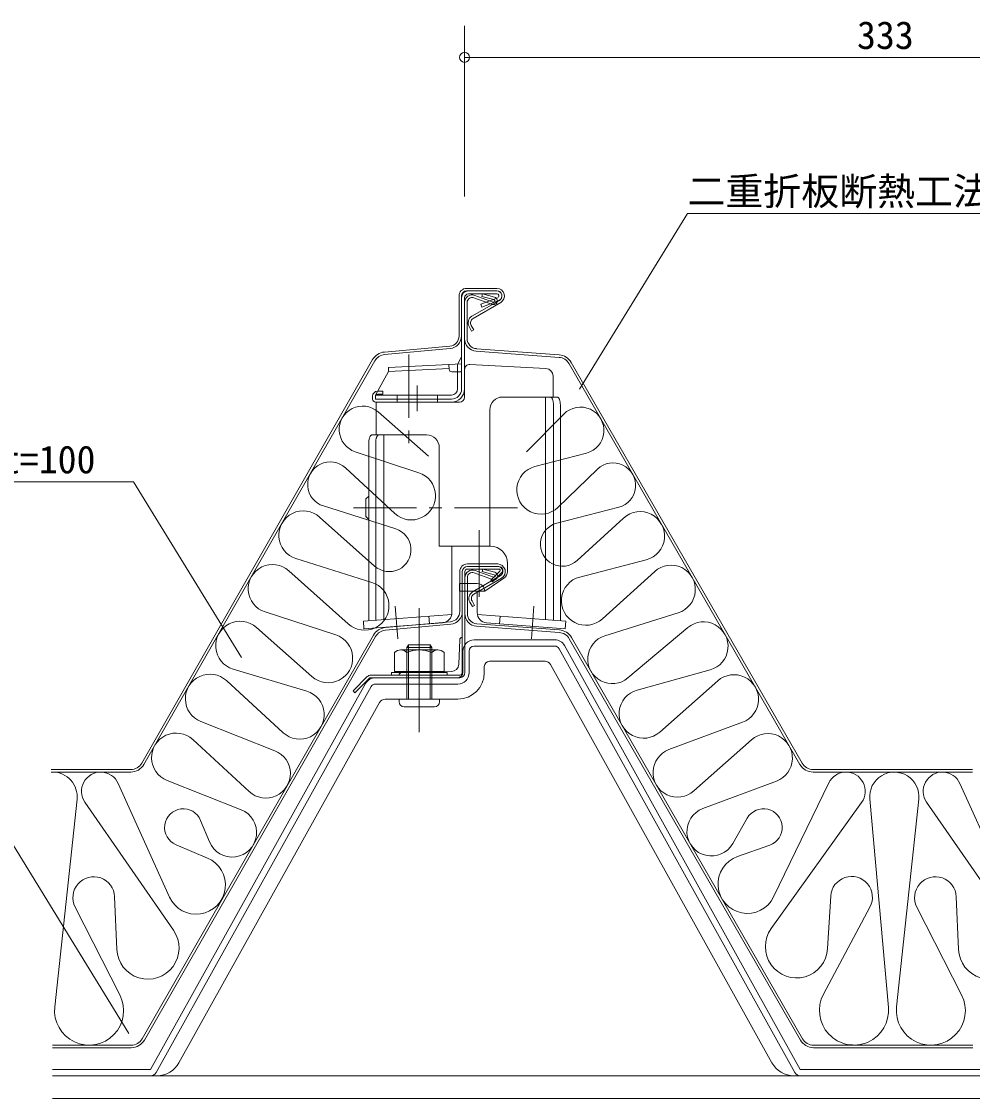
# Model space of a CAD drawing. Units: millimetres at full size, sheet at 1:5; details may follow other scales. Extents: x -3142 to 7368, y -2477 to 957.
# Drawn here: x -2683.6 to -2307.4, y -1779.7 to -1353.6 of the extents above; entities that cross this region are included whole.
import ezdxf
from ezdxf.enums import TextEntityAlignment as Align

# ---------------------------------------------------------------- set-up
doc = ezdxf.new("R2010")
doc.units = ezdxf.units.MM
doc.header["$LTSCALE"] = 5
doc.linetypes.add('CHAIN1', pattern=[8, 5, -1, 1, -1])
doc.layers.add('0-0_0', color=7, linetype='Continuous', lineweight=18)
doc.styles.add('ＭＳ ゴシック', font='')
doc.styles.get('ＭＳ ゴシック').set_extended_font_data('MS Gothic')

msp = doc.modelspace()

# ---------------------------------------------------------------- linework, layer by layer
at = {"layer": '0-0_0', "color": 4}
for p, q in [((-2508.286, -1355.244), (-2508.286, -1369.697)), ((-2508.286, -1367.744), (-2175.286, -1367.744)), ((-2508.286, -1369.697), (-2508.286, -1422.783)), ((-2462.793, -1499.092), (-2420.105, -1429.538)), ((-2180.105, -1429.538), (-2420.105, -1429.538)), ((-2546.176, -1520.178), (-2546.176, -1590.758)), ((-2543.288, -1517.178), (-2544.908, -1517.178)), ((-2543.457, -1520.178), (-2543.457, -1590.543)), ((-2540.288, -1590.294), (-2540.288, -1517.178)), ((-2513.288, -1561.178), (-2513.288, -1587.481)), ((-2548.315, -1590.926), (-2513.348, -1588.174)), ((-2522.395, -1588.886), (-2522.159, -1591.877)), ((-2548.315, -1590.926), (-2548.079, -1593.917)), ((-2548.079, -1593.917), (-2516.974, -1591.468)), ((-2700.703, -1656.938), (-2641.076, -1754.092))]:
    msp.add_line(p, q, dxfattribs=at)
at = {"layer": '0-0_0'}
for p, q in [((-2495.488, -1459.178), (-2507.488, -1459.178)), ((-2507.488, -1460.178), (-2495.488, -1460.178)), ((-2495.466, -1461.378), (-2506.788, -1461.378)), ((-2510.488, -1462.178), (-2510.488, -1478.026)), ((-2509.488, -1478.026), (-2509.488, -1462.178)), ((-2509.488, -1462.878), (-2509.488, -1498.978)), ((-2508.288, -1462.878), (-2508.288, -1498.978)), ((-2508.288, -1464.752), (-2508.288, -1479.041)), ((-2507.288, -1464.752), (-2507.288, -1479.041)), ((-2494.488, -1463.91), (-2505.4, -1470.21)), ((-2493.988, -1464.776), (-2504.9, -1471.076)), ((-2504.604, -1462.873), (-2497.301, -1465.531)), ((-2496.959, -1464.591), (-2504.262, -1461.933)), ((-2501.842, -1465.453), (-2495.12, -1462.873)), ((-2501.411, -1466.573), (-2501.842, -1465.453)), ((-2501.411, -1466.573), (-2494.69, -1463.993)), ((-2514.125, -1482.009), (-2539.993, -1484.361)), ((-2514.035, -1483.005), (-2539.902, -1485.357)), ((-2503.587, -1483.03), (-2470.852, -1485.485)), ((-2509.488, -1486.178), (-2510.961, -1489.125)), ((-2470.926, -1486.482), (-2503.662, -1484.027)), ((-2544.658, -1487.357), (-2636.016, -1647.074)), ((-2543.79, -1487.853), (-2635.148, -1647.571)), ((-2514.481, -1489.24), (-2538.448, -1490.496)), ((-2538.448, -1490.496), (-2538.364, -1492.094)), ((-2514.397, -1490.838), (-2538.364, -1492.094)), ((-2509.488, -1488.978), (-2514.481, -1489.24)), ((-2514.481, -1489.24), (-2514.376, -1491.231)), ((-2511.088, -1489.662), (-2511.088, -1492.178)), ((-2508.288, -1491.286), (-2508.288, -1502.178)), ((-2506.183, -1489.289), (-2476.131, -1490.864)), ((-2375.618, -1647.586), (-2466.968, -1488.973)), ((-2374.752, -1647.087), (-2466.101, -1488.474)), ((-2543.488, -1501.378), (-2538.364, -1492.094)), ((-2509.488, -1492.178), (-2513.378, -1492.178)), ((-2511.088, -1492.178), (-2511.088, -1498.978)), ((-2473.288, -1493.86), (-2473.288, -1502.178)), ((-2540.688, -1499.878), (-2542.66, -1499.878)), ((-2544.688, -1501.878), (-2544.688, -1502.978)), ((-2513.488, -1502.978), (-2543.488, -1502.978)), ((-2513.488, -1504.178), (-2543.488, -1504.178)), ((-2510.288, -1504.178), (-2543.288, -1504.178)), ((-2543.288, -1504.178), (-2543.288, -1517.178)), ((-2534.988, -1501.378), (-2534.988, -1502.978)), ((-2534.988, -1502.978), (-2534.988, -1504.178)), ((-2518.988, -1501.378), (-2518.988, -1502.978)), ((-2518.988, -1502.978), (-2518.988, -1504.178)), ((-2493.288, -1502.178), (-2473.288, -1502.178)), ((-2498.288, -1507.178), (-2498.288, -1561.178)), ((-2543.288, -1517.178), (-2523.288, -1517.178)), ((-2518.288, -1522.178), (-2518.288, -1561.178)), ((-2518.288, -1561.178), (-2498.288, -1561.178)), ((-2495.186, -1568.239), (-2507.186, -1568.239)), ((-2510.186, -1571.239), (-2510.186, -1587.086)), ((-2509.186, -1587.086), (-2509.186, -1571.239)), ((-2509.186, -1571.239), (-2509.186, -1611.239)), ((-2508.186, -1571.239), (-2508.186, -1611.239)), ((-2507.186, -1569.239), (-2495.186, -1569.239)), ((-2507.186, -1570.239), (-2494.686, -1570.239)), ((-2504.502, -1571.733), (-2497.199, -1574.391)), ((-2496.857, -1573.452), (-2504.16, -1570.794)), ((-2493.625, -1571.8), (-2497.187, -1575.361)), ((-2508.186, -1573.613), (-2508.186, -1587.902)), ((-2507.186, -1573.613), (-2507.186, -1587.902)), ((-2494.186, -1572.971), (-2505.098, -1579.271)), ((-2493.686, -1573.837), (-2504.598, -1580.137)), ((-2513.823, -1591.07), (-2539.691, -1593.421)), ((-2513.733, -1592.066), (-2539.6, -1594.417)), ((-2470.825, -1595.343), (-2503.56, -1592.888)), ((-2503.485, -1591.89), (-2470.75, -1594.346)), ((-2544.355, -1596.415), (-2635.816, -1756.137)), ((-2543.487, -1596.912), (-2634.948, -1756.634)), ((-2375.416, -1756.646), (-2466.865, -1597.834)), ((-2374.55, -1756.147), (-2465.999, -1597.335)), ((-2533.547, -1602.239), (-2518.824, -1602.239)), ((-2530.486, -1600.239), (-2531.186, -1601.239)), ((-2531.186, -1601.239), (-2531.186, -1621.739)), ((-2521.186, -1601.239), (-2531.186, -1601.239)), ((-2530.486, -1600.239), (-2530.486, -1621.739)), ((-2521.886, -1600.239), (-2530.486, -1600.239)), ((-2521.886, -1600.239), (-2521.886, -1621.739)), ((-2521.886, -1600.239), (-2521.186, -1601.239)), ((-2521.186, -1601.239), (-2521.186, -1621.739)), ((-2510.223, -1598.238), (-2510.581, -1607.911)), ((-2472.633, -1598.239), (-2504.486, -1598.239)), ((-2472.633, -1600.739), (-2504.486, -1600.739)), ((-2470.885, -1601.767), (-2377.671, -1769.454)), ((-2468.7, -1600.553), (-2375.486, -1768.239)), ((-2536.001, -1603.239), (-2536.001, -1610.739)), ((-2531.093, -1603.239), (-2531.093, -1610.739)), ((-2521.278, -1603.239), (-2521.278, -1610.739)), ((-2516.371, -1603.239), (-2516.371, -1610.739)), ((-2508.986, -1602.739), (-2508.986, -1611.239)), ((-2506.486, -1602.739), (-2506.486, -1611.239)), ((-2536.001, -1610.739), (-2516.371, -1610.739)), ((-2513.515, -1610.799), (-2533.186, -1611.218)), ((-2500.486, -1608.739), (-2500.486, -1611.239)), ((-2476.456, -1606.739), (-2498.486, -1606.739)), ((-2474.271, -1608.024), (-2386.679, -1765.598)), ((-2546.771, -1612.825), (-2552.428, -1618.482)), ((-2546.064, -1613.532), (-2551.721, -1619.189)), ((-2545.357, -1612.239), (-2510.186, -1612.239)), ((-2545.357, -1613.239), (-2510.186, -1613.239)), ((-2510.986, -1613.239), (-2543.541, -1613.239)), ((-2537.186, -1611.239), (-2537.186, -1612.239)), ((-2537.186, -1612.239), (-2515.186, -1612.239)), ((-2547.472, -1615.55), (-2632.486, -1768.239)), ((-2545.288, -1616.766), (-2630.301, -1769.455)), ((-2552.428, -1618.482), (-2551.721, -1619.189)), ((-2510.986, -1615.739), (-2543.541, -1615.739)), ((-2541.904, -1623.023), (-2621.29, -1765.604)), ((-2510.986, -1621.739), (-2539.72, -1621.739)), ((-2534.186, -1621.739), (-2534.186, -1622.739)), ((-2518.186, -1621.739), (-2518.186, -1622.739)), ((-2520.186, -1624.739), (-2532.186, -1624.739)), ((-2640.356, -1649.592), (-2671.888, -1649.592)), ((-2640.356, -1650.592), (-2671.888, -1650.592)), ((-2370.419, -1649.592), (-2307.356, -1649.592)), ((-2307.356, -1650.592), (-2370.419, -1650.592)), ((-2640.155, -1758.652), (-2671.286, -1758.652)), ((-2640.155, -1759.652), (-2671.286, -1759.652)), ((-2370.217, -1758.652), (-2307.155, -1758.652)), ((-2307.155, -1759.652), (-2370.217, -1759.652)), ((-2632.486, -1768.239), (-2671.286, -1768.239)), ((-2299.486, -1768.239), (-2375.486, -1768.239)), ((-2671.286, -1770.739), (-2192.02, -1770.739)), ((-2671.286, -1779.739), (-2192.02, -1779.739))]:
    msp.add_line(p, q, dxfattribs=at)
at = {"layer": '0-0_0', "color": 2}
for p, q in [((-2495.466, -1460.178), (-2506.788, -1460.178)), ((-2542.66, -1499.878), (-2542.688, -1499.878))]:
    msp.add_line(p, q, dxfattribs=at)
at = {"layer": '0-0_0', "linetype": 'CHAIN1'}
for p, q in [((-2530.288, -1485.378), (-2530.288, -1523.878)), ((-2526.988, -1497.54), (-2526.988, -1507.74)), ((-2487.288, -1545.978), (-2552.288, -1545.978)), ((-2535.747, -1584.921), (-2534.727, -1597.881)), ((-2480.828, -1584.921), (-2481.848, -1597.881))]:
    msp.add_line(p, q, dxfattribs=at)
at = {"layer": '0-0_0', "color": 3}
for p, q in [((-2476.288, -1502.178), (-2476.288, -1590.294)), ((-2473.288, -1502.178), (-2471.667, -1502.178)), ((-2473.118, -1505.178), (-2473.118, -1590.543)), ((-2470.399, -1505.178), (-2470.399, -1590.758)), ((-2502.489, -1554.902), (-2502.489, -1581.232)), ((-2498.288, -1561.178), (-2498.088, -1561.178)), ((-2491.288, -1567.978), (-2491.288, -1571.186)), ((-2510.288, -1575.978), (-2510.288, -1578.978)), ((-2503.288, -1575.978), (-2510.288, -1575.978)), ((-2503.288, -1578.978), (-2503.288, -1587.481)), ((-2468.261, -1590.926), (-2503.227, -1588.174)), ((-2494.18, -1588.886), (-2494.416, -1591.877))]:
    msp.add_line(p, q, dxfattribs=at)
at = {"layer": '0-0_0', "color": 9}
for p, q in [((-2542.531, -1508.062), (-2522.599, -1525.543)), ((-2469.003, -1508.907), (-2483.783, -1523.846)), ((-2551.541, -1523.814), (-2526.368, -1532.133)), ((-2460.092, -1524.379), (-2480.431, -1529.666)), ((-2555.393, -1530.221), (-2535.889, -1548.273)), ((-2455.741, -1530.724), (-2471.35, -1545.834)), ((-2535.52, -1554.345), (-2564.151, -1545.286)), ((-2447.31, -1545.787), (-2471.791, -1552.072)), ((-2565.638, -1549.647), (-2543.903, -1569.062)), ((-2463.798, -1566.858), (-2445.375, -1550.041)), ((-2574.98, -1566.102), (-2544.975, -1575.504)), ((-2436.414, -1566.556), (-2462.724, -1573.398)), ((-2577.829, -1570.889), (-2554.35, -1591.968)), ((-2507.186, -1569.239), (-2494.686, -1569.239)), ((-2433.077, -1571.206), (-2453.775, -1589.963)), ((-2587.236, -1587.213), (-2559.245, -1596.303)), ((-2526.186, -1585.718), (-2526.186, -1634.793)), ((-2452.785, -1596.643), (-2423.728, -1587.53)), ((-2568.663, -1612.782), (-2590.665, -1593.312)), ((-2443.647, -1613.313), (-2419.956, -1593.399)), ((-2599.863, -1609.83), (-2570.743, -1618.574)), ((-2411.143, -1610.135), (-2440.04, -1618.145)), ((-2602.472, -1614.396), (-2580.095, -1634.991)), ((-2408.129, -1614.486), (-2431.027, -1634.746)), ((-2583.317, -1642.17), (-2612.621, -1630.564)), ((-2398.307, -1630.852), (-2427.42, -1641.701)), ((-2615.839, -1637.713), (-2593.451, -1658.316)), ((-2394.712, -1637.783), (-2417.611, -1658.044)), ((-2645.322, -1655.065), (-2625.025, -1700.029)), ((-2625.988, -1653.882), (-2596.673, -1665.494)), ((-2384.889, -1654.149), (-2414.004, -1664.999)), ((-2364.216, -1654.881), (-2386.028, -1699.954)), ((-2312.322, -1655.065), (-2292.025, -1700.029)), ((-2661.611, -1661.358), (-2670.411, -1743.533)), ((-2347.978, -1661.186), (-2340.616, -1743.72)), ((-2328.611, -1661.358), (-2337.411, -1743.533)), ((-2658.5, -1662.517), (-2623.432, -1713.204)), ((-2351.197, -1662.621), (-2386.984, -1712.535)), ((-2325.5, -1662.517), (-2290.432, -1713.204)), ((-2612.699, -1669.693), (-2609.21, -1678.189)), ((-2402.203, -1678.893), (-2396.451, -1668.831)), ((-2609.968, -1684.598), (-2622.435, -1679.334)), ((-2387.554, -1679.496), (-2400.301, -1683.991)), ((-2646.746, -1699.932), (-2645.882, -1720.728)), ((-2363.438, -1699.665), (-2364.664, -1720.443)), ((-2313.746, -1699.932), (-2312.882, -1720.728)), ((-2644.651, -1738.784), (-2662.364, -1704.027)), ((-2347.898, -1704.041), (-2366.281, -1738.502)), ((-2311.651, -1738.784), (-2329.364, -1704.027)), ((-2632.486, -1770.739), (-2671.286, -1770.739)), ((-2297.027, -1770.739), (-2377.939, -1770.739))]:
    msp.add_line(p, q, dxfattribs=at)
at = {"layer": '0-0_0', "color": 5}
for p, q in [((-2546.176, -1541.367), (-2547.288, -1542.478)), ((-2547.288, -1542.478), (-2547.288, -1549.478)), ((-2546.176, -1541.728), (-2546.538, -1541.728)), ((-2546.176, -1550.59), (-2547.288, -1549.478)), ((-2546.176, -1550.228), (-2546.538, -1550.228))]:
    msp.add_line(p, q, dxfattribs=at)
at = {"layer": '0-0_0'}
for points in [[(-2496.399, -1462.672), (-2501.229, -1461.378), (-2501.488, -1462.344), (-2496.658, -1463.638)], [(-2505.632, -1473.809), (-2504.632, -1475.541), (-2505.498, -1476.041), (-2506.498, -1474.309)], [(-2540.688, -1499.878), (-2540.688, -1501.078), (-2542.688, -1501.078)], [(-2513.488, -1501.378), (-2543.488, -1501.378), (-2543.488, -1502.978)], [(-2496.297, -1571.533), (-2501.127, -1570.239), (-2501.386, -1571.205), (-2496.556, -1572.499)], [(-2494.332, -1571.092), (-2497.894, -1574.654), (-2497.187, -1575.361)], [(-2505.33, -1582.869), (-2504.33, -1584.601), (-2505.196, -1585.101), (-2506.196, -1583.369)], [(-2537.186, -1611.239), (-2515.186, -1611.239), (-2515.186, -1612.239)]]:
    msp.add_lwpolyline(points, dxfattribs=at)
at = {"layer": '0-0_0', "color": 3}
for points in [[(-2474.386, -1502.178), (-2474.262, -1502.193), (-2474.138, -1502.236), (-2474.018, -1502.308), (-2473.901, -1502.407), (-2473.788, -1502.533), (-2473.681, -1502.684), (-2473.581, -1502.859), (-2473.489, -1503.057), (-2473.406, -1503.275), (-2473.332, -1503.512), (-2473.268, -1503.764), (-2473.214, -1504.03), (-2473.173, -1504.308), (-2473.142, -1504.593), (-2473.124, -1504.884), (-2473.118, -1505.178)], [(-2471.667, -1502.178), (-2471.543, -1502.193), (-2471.42, -1502.236), (-2471.299, -1502.308), (-2471.182, -1502.407), (-2471.069, -1502.533), (-2470.962, -1502.684), (-2470.863, -1502.859), (-2470.77, -1503.057), (-2470.687, -1503.275), (-2470.613, -1503.512), (-2470.549, -1503.764), (-2470.496, -1504.03), (-2470.454, -1504.308), (-2470.423, -1504.593), (-2470.405, -1504.884), (-2470.399, -1505.178)], [(-2492.693, -1573.835), (-2500.288, -1578.978), (-2510.288, -1578.978)], [(-2468.261, -1590.926), (-2468.496, -1593.917), (-2499.601, -1591.468)]]:
    msp.add_lwpolyline(points, dxfattribs=at)
at = {"layer": '0-0_0', "color": 4}
for points in [[(-2546.176, -1520.178), (-2546.17, -1519.884), (-2546.152, -1519.593), (-2546.122, -1519.308), (-2546.08, -1519.03), (-2546.026, -1518.764), (-2545.962, -1518.512), (-2545.888, -1518.275), (-2545.805, -1518.057), (-2545.713, -1517.859), (-2545.613, -1517.684), (-2545.506, -1517.533), (-2545.394, -1517.407), (-2545.276, -1517.308), (-2545.156, -1517.236), (-2545.033, -1517.193), (-2544.908, -1517.178)], [(-2543.457, -1520.178), (-2543.451, -1519.884), (-2543.433, -1519.593), (-2543.403, -1519.308), (-2543.361, -1519.03), (-2543.307, -1518.764), (-2543.244, -1518.512), (-2543.169, -1518.275), (-2543.086, -1518.057), (-2542.994, -1517.859), (-2542.894, -1517.684), (-2542.787, -1517.533), (-2542.675, -1517.407), (-2542.557, -1517.308), (-2542.437, -1517.236), (-2542.314, -1517.193), (-2542.189, -1517.178)], [(-2596.518, -1605.225), (-2639.206, -1535.67), (-2841.706, -1535.67)]]:
    msp.add_lwpolyline(points, dxfattribs=at)
at = {"layer": '0-0_0'}
msp.add_circle((-2508.286, -1367.744), 2, dxfattribs=at)
for centre, radius, start, end in [((-2507.488, -1462.178), 3, 90, 180), ((-2507.488, -1462.178), 2, 90, 180), ((-2506.788, -1462.878), 2.7, 90, 180), ((-2506.788, -1462.878), 1.5, 90, 180), ((-2495.488, -1462.178), 3, 300, 89.99998), ((-2495.488, -1462.178), 2, 300, 89.99998), ((-2495.488, -1462.178), 2, 293.73555, 90), ((-2495.488, -1462.178), 0.8, 320.00218, 90), ((-2505.288, -1464.752), 3, 69.99995, 180), ((-2505.288, -1464.752), 2, 69.99965, 180), ((-2496.788, -1464.121), 1.5, 250.00246, 74.99693), ((-2496.787, -1464.121), 0.5, 249.9733, 75.0265), ((-2503.899, -1472.809), 3, 120, 210), ((-2503.899, -1472.809), 2, 120, 210), ((-2514.488, -1478.026), 4, 275.19434, 0), ((-2514.488, -1478.026), 5, 275.19438, 0), ((-2503.288, -1479.041), 5, 180, 265.71104), ((-2503.288, -1479.041), 4, 179.99998, 265.71121), ((-2539.45, -1490.336), 6, 95.19435, 150.23038), ((-2539.45, -1490.336), 5, 95.19435, 150.23038), ((-2471.3, -1491.468), 5, 29.93874, 85.71095), ((-2471.3, -1491.468), 6, 29.93874, 85.71095), ((-2513.378, -1491.178), 1, 183, 270), ((-2509.888, -1489.662), 1.2, 153.43494, 180), ((-2506.288, -1491.286), 2, 87, 180), ((-2476.288, -1493.86), 3, 0, 87), ((-2542.688, -1501.878), 2, 90, 180), ((-2513.488, -1498.978), 2.4, 270, 0), ((-2513.488, -1498.978), 4, 270, 0), ((-2513.488, -1498.978), 5.2, 270, 0), ((-2543.488, -1502.978), 1.2, 180, 270), ((-2542.688, -1501.878), 0.8, 90, 180), ((-2510.288, -1502.178), 2, 270, 0), ((-2493.288, -1507.178), 5, 90, 180), ((-2523.288, -1522.178), 5, 0, 90), ((-2507.186, -1571.239), 3, 90, 180), ((-2495.186, -1571.239), 3, 300, 89.99998), ((-2507.186, -1571.239), 2, 90, 180), ((-2507.186, -1571.239), 1, 90, 180), ((-2505.186, -1573.613), 3, 69.99995, 180), ((-2505.186, -1573.613), 2, 69.99965, 180), ((-2496.686, -1572.982), 1.5, 250.00246, 74.99693), ((-2496.685, -1572.982), 0.5, 249.9733, 75.0265), ((-2495.186, -1571.239), 2, 300, 89.99998), ((-2494.686, -1570.739), 1.5, 315, 90), ((-2494.686, -1570.739), 0.5, 315, 90), ((-2503.598, -1581.869), 3, 120, 210), ((-2503.598, -1581.869), 2, 120, 210), ((-2514.186, -1587.086), 4, 275.19434, 0), ((-2514.186, -1587.086), 5, 275.19438, 0), ((-2503.186, -1587.902), 5, 180, 265.71104), ((-2503.186, -1587.902), 4, 179.99998, 265.71121), ((-2539.148, -1599.397), 6, 95.19435, 150.20335), ((-2539.148, -1599.397), 5, 95.19447, 150.20335), ((-2509.186, -1598.277), 1.038, 90, 177.87889), ((-2471.198, -1600.329), 5, 29.93143, 85.71086), ((-2471.198, -1600.329), 6, 29.93462, 85.71095), ((-2533.547, -1605.749), 3.51, 45.65413, 134.34586), ((-2526.186, -1614.781), 12.542, 66.96497, 113.03502), ((-2518.824, -1605.749), 3.51, 45.65413, 134.34586), ((-2504.486, -1602.739), 4.5, 90, 180), ((-2504.486, -1602.739), 2, 90, 180), ((-2472.633, -1602.739), 4.5, 29.06891, 90), ((-2472.633, -1602.739), 2, 29.06891, 90), ((-2513.579, -1607.8), 3, 271.21887, 357.87891), ((-2498.486, -1608.739), 2, 90, 180), ((-2476.456, -1609.239), 2.5, 29.06891, 90), ((-2543.541, -1617.739), 4.5, 90, 150.89206), ((-2545.357, -1614.239), 2, 90, 134.99998), ((-2545.357, -1614.239), 1, 90, 134.99998), ((-2533.164, -1612.239), 1.022, 91.21886, 179.99998), ((-2510.986, -1611.239), 10.5, 270, 0), ((-2510.986, -1611.239), 4.5, 270, 0), ((-2510.986, -1611.239), 2, 270, 0), ((-2510.186, -1611.239), 2, 270, 0), ((-2510.186, -1611.239), 1, 270, 0), ((-2543.541, -1617.739), 2, 90, 150.89206), ((-2539.72, -1624.239), 2.5, 90, 150.89206), ((-2532.186, -1622.739), 2, 180, 270), ((-2520.186, -1622.739), 2, 270, 0), ((-2640.356, -1644.592), 5, 270.00003, 330.23038), ((-2640.356, -1644.592), 6, 270.00003, 330.23038), ((-2370.419, -1644.592), 6, 209.93874, 270.00012), ((-2370.419, -1644.592), 5, 209.93874, 270.00012), ((-2640.155, -1753.652), 5, 270.00003, 330.20335), ((-2640.155, -1753.652), 6, 269.99995, 330.20335), ((-2370.217, -1753.652), 6, 209.93153, 270.00003), ((-2370.217, -1753.652), 5, 209.93462, 270.00012), ((-2630.027, -1760.739), 10, 270, 330.89206), ((-2377.939, -1760.739), 10, 209.06891, 270), ((-2632.486, -1768.239), 2.5, 270, 330.89206), ((-2375.486, -1768.239), 2.5, 209.06889, 270)]:
    msp.add_arc(centre, radius, start, end, dxfattribs=at)
at = {"layer": '0-0_0', "color": 2}
msp.add_arc((-2535.288, -1502.978), 1.2, 270, 277.57852, dxfattribs=at)
at = {"layer": '0-0_0', "color": 9}
for centre, radius, start, end in [((-2548.636, -1515.023), 9.259, 48.74811, 251.71265), ((-2462.421, -1515.418), 9.259, 284.57079, 135.30667), ((-2561.458, -1536.774), 8.928, 47.21327, 252.44269), ((-2478.019, -1538.945), 9.588, 104.57079, 314.06992), ((-2449.531, -1537.139), 8.928, 284.3998, 134.06992), ((-2529.377, -1541.237), 9.588, 227.21327, 71.71265), ((-2572.086, -1556.866), 9.679, 48.22778, 252.60106), ((-2438.849, -1557.189), 9.679, 284.576, 132.39113), ((-2538.133, -1562.603), 8.661, 228.22778, 72.44269), ((-2469.637, -1560.461), 8.661, 104.3998, 312.39113), ((-2584.262, -1578.054), 9.63, 48.08337, 252.0106), ((-2507.186, -1571.239), 2, 90, 180), ((-2426.61, -1578.342), 9.63, 287.41286, 132.18277), ((-2547.874, -1584.754), 9.694, 228.08337, 72.60106), ((-2460.284, -1582.78), 9.694, 104.576, 312.18277), ((-2597.079, -1600.56), 9.679, 48.49333, 253.28566), ((-2413.728, -1600.808), 9.679, 285.49203, 130.05002), ((-2562.238, -1605.523), 9.694, 228.49333, 72.0106), ((-2449.885, -1605.893), 9.694, 107.41286, 310.05002), ((-2609.046, -1621.538), 9.707, 47.37384, 248.39273), ((-2401.697, -1621.755), 9.707, 290.43829, 131.50385), ((-2573.531, -1627.858), 9.694, 227.37384, 73.28566), ((-2437.451, -1627.486), 9.694, 105.49203, 311.50385), ((-2622.413, -1644.857), 9.707, 47.37898, 248.38954), ((-2388.279, -1645.053), 9.707, 290.43887, 131.50311), ((-2586.887, -1651.183), 9.694, 227.37898, 68.39273), ((-2424.035, -1650.785), 9.694, 110.43829, 311.50311), ((-2671.286, -1660.322), 9.73, 353.88728, 90), ((-2652.249, -1658.192), 7.601, 24.29465, 214.67693), ((-2357.374, -1658.192), 7.601, 324.36069, 154.17642), ((-2338.286, -1660.322), 9.73, 353.88728, 185.09711), ((-2319.249, -1658.192), 7.601, 24.29465, 214.67693), ((-2619.553, -1672.508), 7.41, 22.32492, 247.1107), ((-2600.243, -1674.507), 9.694, 202.32492, 68.38954), ((-2410.619, -1674.083), 9.694, 110.43887, 330.24823), ((-2390.018, -1672.508), 7.41, 289.42383, 150.24823), ((-2614.471, -1695.265), 11.579, 204.29465, 67.1107), ((-2396.45, -1694.911), 11.579, 109.42383, 334.17642), ((-2655.002, -1700.275), 8.263, 2.37836, 207.00423), ((-2355.189, -1700.152), 8.263, 331.9225, 176.62163), ((-2322.001, -1700.275), 8.263, 2.37836, 207.00423), ((-2376.967, -1719.716), 12.325, 144.36069, 356.62163), ((-2633.568, -1720.216), 12.325, 182.37836, 34.67693), ((-2300.568, -1720.216), 12.325, 182.37836, 34.67693), ((-2354.226, -1744.934), 13.664, 151.9225, 5.09711), ((-2656.825, -1744.988), 13.664, 173.88728, 27.00423), ((-2323.825, -1744.988), 13.664, 173.88728, 27.00423)]:
    msp.add_arc(centre, radius, start, end, dxfattribs=at)
at = {"layer": '0-0_0', "color": 3}
for centre, radius, start, end in [((-2498.088, -1567.978), 6.8, 0, 89.99998), ((-2494.488, -1571.186), 3.2, 304.10699, 0), ((-2503.288, -1578.978), 3, 0, 90), ((-2499.288, -1587.481), 4, 180, 265.5)]:
    msp.add_arc(centre, radius, start, end, dxfattribs=at)
at = {"layer": '0-0_0', "color": 4}
msp.add_arc((-2517.288, -1587.481), 4, 274.5, 0, dxfattribs=at)

# ---------------------------------------------------------------- texts
at = {"layer": '0-0_0', "style": 'ＭＳ ゴシック'}
for s, p in [('333', (-2353.036, -1367.744)), ('二重折板断熱工法\u3000ﾊｾﾞⅠ型 上葺材', (-2420.105, -1429.538)), ('中間材：ｸﾞﾗｽｳｰﾙ10㎏ t=100', (-2841.706, -1535.67))]:
    msp.add_text(s, height=11, dxfattribs=at).set_placement(p, align=Align.BOTTOM_LEFT)

doc.saveas('drawing.dxf')
